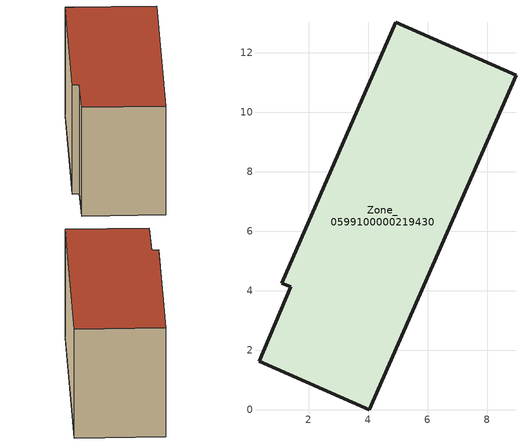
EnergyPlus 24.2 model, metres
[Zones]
Zone_0599100000219430
 floor ground (C_G): 8.97,11.25 4.04,0 0.33,1.62 1.4,4.13 1.09,4.25 4.92,13.02 z0
 wall outside (C_F): 8.97,11.25 4.92,13.02 1.09,4.25 1.4,4.13 0.33,1.62 4.04,0 8.97,11.25 z0:5.71
 roof outside (C_R): 4.04,0 8.97,11.25 4.92,13.02 1.09,4.25 1.4,4.13 0.33,1.62 z5.71
[BUILDING]
Pand.0599100000219430: North Axis=0; Terrain=City; Loads Convergence Tolerance Value=0.04; Temperature Convergence Tolerance Value=0.4; Solar Distribution=FullExterior; Maximum Number of Warmup Days=25; Minimum Number of Warmup Days=1
[Site:Location]
Rotterdam.The.Hague.AP_ZH_NLD Design_Conditions: Latitude=51.96; Longitude=4.45; Time Zone=1; Elevation=-4.5
[SITE:GROUNDTEMPERATURE:BUILDINGSURFACE]
18, 18, 18, 18, 18, 18, 18, 18, 18, 18, 18, 18
[MATERIAL] Thermal Absorptance=0.9; Solar Absorptance=0.7; Visible Absorptance=0.7
Name | Roughness | Thickness | Conductivity | Density | Specific Heat
G.TI.1946-1964 | MediumSmooth | 0.15 | 1 | 540 | 1210
F.TI.1946-1964 | Rough | 0.3 | 0.857143 | 1920 | 840
R.TI.1946-1964 | MediumRough | 0.2 | 0.277778 | 1500 | 1000
[CONSTRUCTION]
C_G: G.TI.1946-1964
C_F: F.TI.1946-1964
C_R: R.TI.1946-1964
[ZONE]
Zone_0599100000219430: Type=1; Multiplier=1; Ceiling Height=Autocalculate; Volume=Autocalculate; Floor Area=autocalculate; Part of Total Floor Area=Yes
[ZONEINFILTRATION:DESIGNFLOWRATE]
Infil_Zone_0599100000219430: Zone or ZoneList or Space or SpaceList=Zone_0599100000219430; Schedule=AlwaysOn; Design Flow Rate Calculation Method=Flow/Area; Flow Rate per Floor Area=0.003; Constant Term Coefficient=1; Temperature Term Coefficient=0; Velocity Term Coefficient=0; Velocity Squared Term Coefficient=0
[HVACTEMPLATE:ZONE:IDEALLOADSAIRSYSTEM]
Zone_0599100000219430: Maximum Heating Supply Air Temperature=50; Minimum Cooling Supply Air Temperature=13; Maximum Heating Supply Air Humidity Ratio=0.0156; Minimum Cooling Supply Air Humidity Ratio=0.0077; Heating Limit=NoLimit; Cooling Limit=NoLimit; Dehumidification Control Type=ConstantSensibleHeatRatio; Cooling Sensible Heat Ratio=0.7; Dehumidification Setpoint=60; Humidification Control Type=None; Humidification Setpoint=30; Outdoor Air Method=None; Outdoor Air Flow Rate per Person=0.00944; Outdoor Air Flow Rate per Zone Floor Area=0; Outdoor Air Flow Rate per Zone=0; Demand Controlled Ventilation Type=None; Outdoor Air Economizer Type=NoEconomizer; Heat Recovery Type=None; Sensible Heat Recovery Effectiveness=0.7; Latent Heat Recovery Effectiveness=0.65
[ZONECONTROL:THERMOSTAT]
ThermostatControl_Zone_0599100000219430: Zone or ZoneList=Zone_0599100000219430; Control Type Schedule=DualSetpointControlType; Control 1=Thermostat_Zone_0599100000219430; Temperature Difference Between Cutout And Setpoint=0
[THERMOSTATSETPOINT:DUALSETPOINT]
Thermostat_Zone_0599100000219430: Heating Setpoint Temperature Schedule=HeatingSetpoint_Zone_0599100000219430; Cooling Setpoint Temperature Schedule=CoolingSetpoint_Zone_0599100000219430
[SCHEDULE:COMPACT]
HeatingSetpoint_Zone_0599100000219430: Through: 12/31, For: AllDays, Until: 24:00, 21
CoolingSetpoint_Zone_0599100000219430: Through: 12/31, For: AllDays, Until: 24:00, 24
DualSetpointControlType: Through: 12/31, For: AllDays, Until: 24:00, 4
AlwaysOn: Through: 12/31, For: AllDays, Until: 24:00, 1
